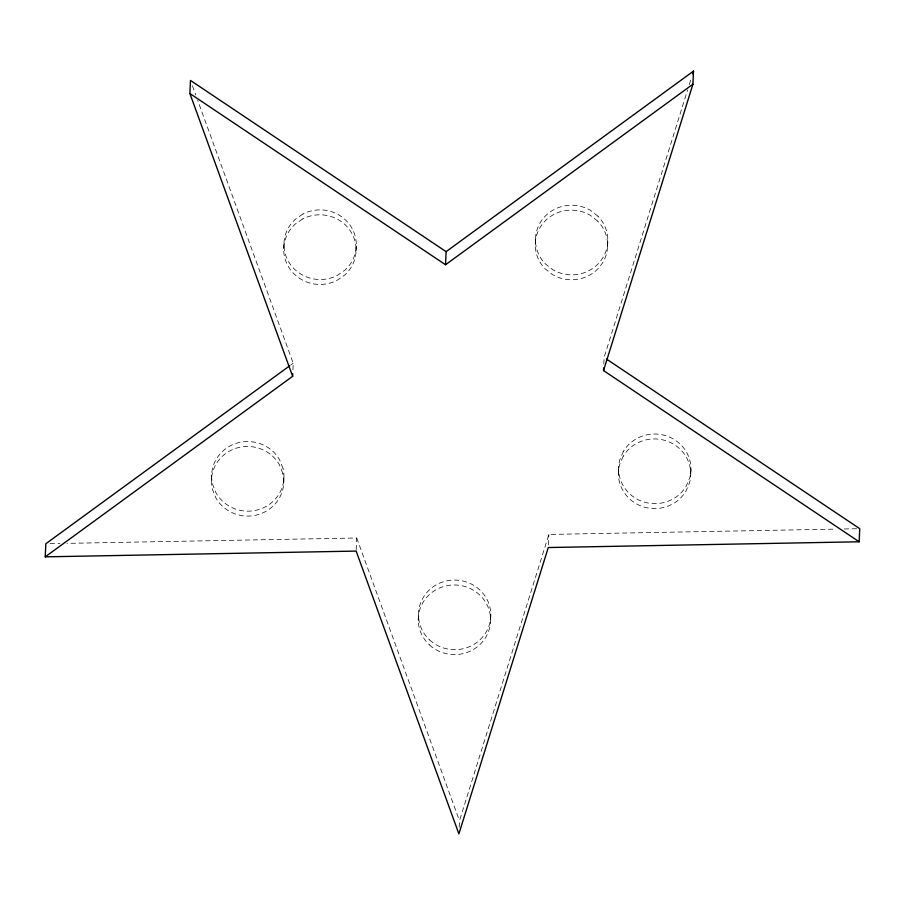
<?xml version="1.0" encoding="UTF-8"?>
<svg xmlns="http://www.w3.org/2000/svg" width="905" height="905" viewBox="0 0 905 905"><rect width="100%" height="100%" fill="white"/><g stroke="black" fill="none" stroke-linecap="round" stroke-linejoin="round"><path stroke-width="0.68" stroke-dasharray="4.53 3.39" d="M211.431 480.125L211.646 475.204M283.751 248.468L283.966 243.547M283.763 482.433L283.978 477.512M292.926 369.772L293.209 363.222L197.697 100.353M356.084 250.776L356.298 245.855M356.197 549.776L356.717 538L67.015 543.362M418.246 620.457L418.461 615.536M459.186 827.328L459.469 820.79L548.86 534.436L835.722 529.131M490.589 619.122L490.804 614.201M535.262 243.807L535.477 238.886M548.396 544.912L548.86 534.436M607.594 246.115L607.809 241.194M603.816 364.014L604.099 357.464L687.619 89.946M618.375 473.541L618.59 468.62M690.741 473.937L690.956 469.016M689.293 84.572L691.397 77.841M290.935 364.885L293.209 363.222M50.058 543.679L59.956 543.486M844.207 528.973L856.922 528.735M192.392 85.749L195.763 95.036M356.717 538L459.469 820.79M623.477 451.244L619.846 459.616A36.189 34.82 2.5 0 0 640.853 500.918A36.189 34.82 2.5 0 0 686.069 486.404L689.701 478.021A36.189 34.82 2.5 0 0 668.693 436.73A36.189 34.82 2.5 0 0 623.477 451.244M623.262 456.165L619.631 464.537A36.189 34.82 2.5 0 0 640.638 505.838A36.189 34.82 2.5 0 0 685.854 491.325L689.486 482.942A36.189 34.82 2.5 0 0 668.478 441.651A36.189 34.82 2.5 0 0 623.262 456.165M302.983 213.987L295.313 219.27A36.189 34.82 2.5 0 0 290.777 264.961A36.189 34.82 2.5 0 0 337.282 275.414L344.941 270.12A36.189 34.82 2.5 0 0 349.477 224.429A36.189 34.82 2.5 0 0 302.983 213.987M302.768 218.908L295.098 224.191A36.189 34.82 2.5 0 0 290.562 269.882A36.189 34.82 2.5 0 0 337.067 280.335L344.726 275.041A36.189 34.82 2.5 0 0 349.262 229.35A36.189 34.82 2.5 0 0 302.768 218.908M597.979 216.25L590.66 210.48A36.189 34.82 2.5 0 0 543.611 217.935A36.189 34.82 2.5 0 0 545.308 263.83L552.627 269.6A36.189 34.82 2.5 0 0 599.687 262.145A36.189 34.82 2.5 0 0 597.979 216.25M597.764 221.171L590.445 215.401A36.189 34.82 2.5 0 0 543.396 222.856A36.189 34.82 2.5 0 0 545.093 268.751L552.412 274.52A36.189 34.82 2.5 0 0 599.472 267.066A36.189 34.82 2.5 0 0 597.764 221.171M283.016 468.462L279.668 459.955A36.189 34.82 2.5 0 0 234.961 443.767A36.189 34.82 2.5 0 0 212.596 484.243L215.956 492.761A36.189 34.82 2.5 0 0 260.651 508.949A36.189 34.82 2.5 0 0 283.016 468.462M282.801 473.383L279.453 464.876A36.189 34.82 2.5 0 0 234.746 448.688A36.189 34.82 2.5 0 0 212.381 489.164L215.741 497.682A36.189 34.82 2.5 0 0 260.436 513.87A36.189 34.82 2.5 0 0 282.801 473.383M429.637 639.959A36.189 34.82 2.5 0 0 489.786 623.24A36.189 34.82 2.5 0 0 444.479 581.417A36.189 34.82 2.5 0 0 429.637 639.959M429.423 644.88A36.189 34.82 2.5 0 0 489.571 628.161A36.189 34.82 2.5 0 0 444.265 586.338A36.189 34.82 2.5 0 0 429.423 644.88"/><path stroke-width="1.36" d="M606.452 359.036L859.75 528.69L859.173 541.778L548.283 547.536L458.892 833.878L356.14 551.088L45.25 556.847L45.827 543.758L289.792 365.722M189.892 93.532L190.457 80.432L446.108 251.647L445.531 264.746L189.892 93.532L292.643 376.31L45.25 556.847M292.643 376.31L292.756 373.697M859.173 541.778L603.533 370.564L603.646 367.939M603.533 370.564L692.925 84.21L693.49 71.122L446.108 251.647M692.653 73.814L693.49 71.122M445.531 264.746L692.925 84.21"/></g></svg>
